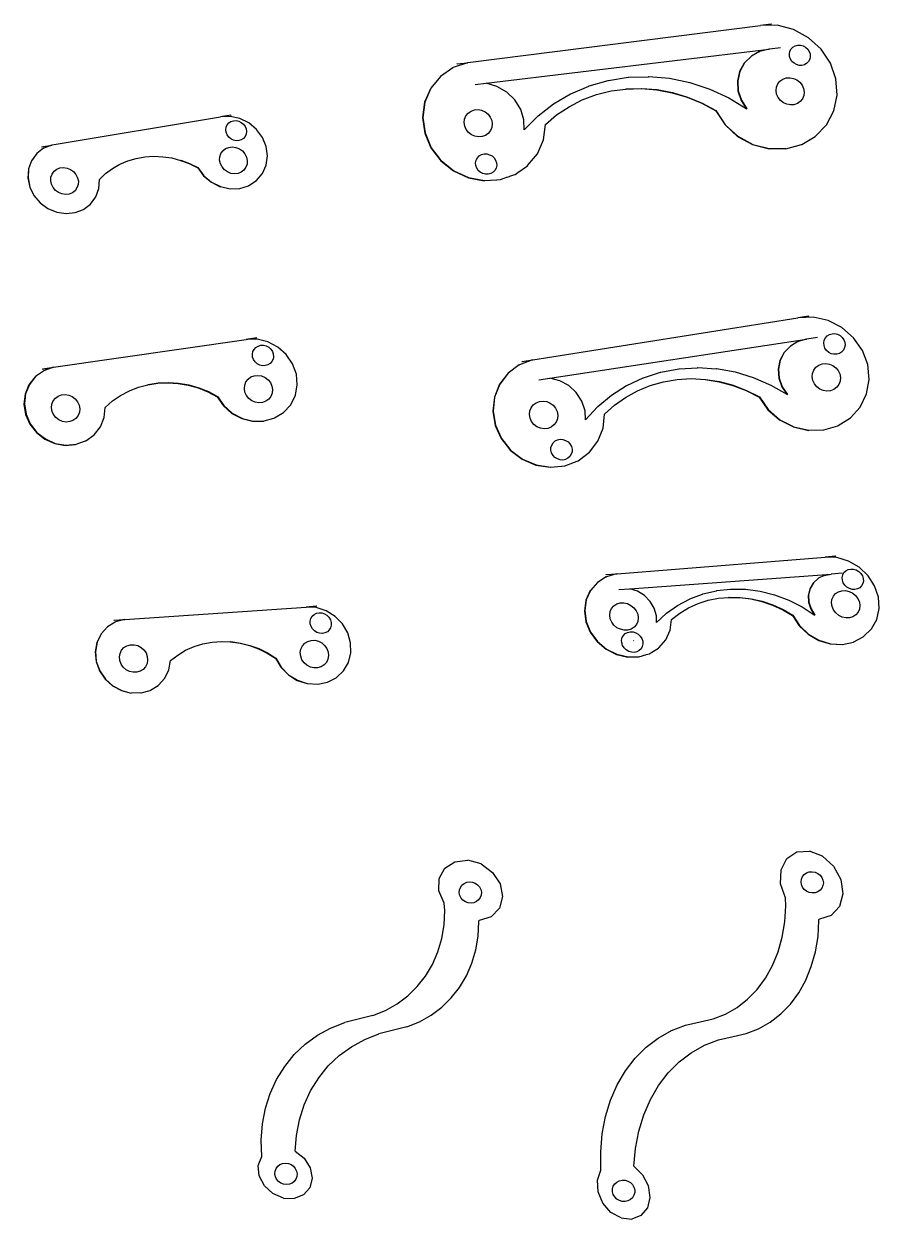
# Model space of a CAD drawing. Extents: x -159 to 748, y -238 to 404.
# Drawn here: x 500.6 to 644.6, y -90.4 to 111.1 of the extents above; entities that cross this region are included whole.
import ezdxf

# ---------------------------------------------------------------- set-up
doc = ezdxf.new("R2010")
doc.units = 0
doc.header["$MEASUREMENT"] = 0
doc.layers.get('0').update_dxf_attribs({"linetype": 'CONTINUOUS'})

msp = doc.modelspace()

# ---------------------------------------------------------------- linework, layer by layer
for p, q in [((575.38, 104.57), (624.68, 110.84)), ((626.44, 111.07), (624.68, 110.84)), ((627.48, 110.86), (624.68, 110.84)), ((626.49, 111.1), (626.44, 111.07)), ((630.23, 110.15), (627.48, 110.86)), ((632.76, 108.77), (630.23, 110.15)), ((578.44, 101.09), (626.14, 106.83)), ((626.14, 106.83), (624.57, 106.47)), ((626.2, 106.84), (626.14, 106.83)), ((628.01, 107.08), (626.2, 106.84)), ((629.62, 106.48), (629.82, 106.87)), ((629.82, 106.87), (630.12, 107.19)), ((630.12, 107.19), (630.5, 107.41)), ((630.5, 107.41), (630.94, 107.53)), ((630.94, 107.53), (631.4, 107.52)), ((631.4, 107.52), (631.86, 107.41)), ((631.86, 107.41), (632.27, 107.18)), ((632.27, 107.18), (632.62, 106.86)), ((632.62, 106.86), (632.88, 106.47)), ((634.88, 106.84), (632.76, 108.77)), ((636.46, 104.47), (634.88, 106.84)), ((623.13, 105.67), (621.99, 104.52)), ((624.52, 106.44), (623.13, 105.67)), ((624.52, 106.44), (624.57, 106.47)), ((629.53, 106.05), (629.62, 106.48)), ((629.56, 105.6), (629.53, 106.05)), ((629.71, 105.16), (629.56, 105.6)), ((629.97, 104.77), (629.71, 105.16)), ((632.97, 105.15), (632.77, 104.77)), ((632.88, 106.47), (633.03, 106.04)), ((633.06, 105.59), (632.97, 105.15)), ((633.03, 106.04), (633.06, 105.59)), ((572.85, 103.69), (570.77, 102.25)), ((572.85, 103.69), (572.9, 103.72)), ((575.28, 104.54), (572.9, 103.72)), ((573.51, 104.31), (573.56, 104.34)), ((573.56, 104.34), (575.28, 104.54)), ((575.28, 104.54), (575.33, 104.55)), ((575.33, 104.55), (575.38, 104.57)), ((621.15, 103.07), (620.79, 101.48)), ((621.2, 103.1), (620.84, 101.5)), ((621.93, 104.49), (621.15, 103.07)), ((621.99, 104.52), (621.2, 103.1)), ((630.32, 104.45), (629.97, 104.77)), ((630.73, 104.23), (630.32, 104.45)), ((631.19, 104.11), (630.73, 104.23)), ((631.65, 104.11), (631.19, 104.11)), ((632.08, 104.22), (631.65, 104.11)), ((632.47, 104.45), (632.08, 104.22)), ((632.77, 104.77), (632.47, 104.45)), ((637.37, 101.82), (636.46, 104.47)), ((570.77, 102.25), (569.15, 100.27)), ((576.62, 100.87), (578.44, 101.09)), ((580.26, 100.56), (578.44, 101.09)), ((595.79, 100.65), (598.99, 101.56)), ((598.99, 101.56), (599.05, 101.58)), ((599.05, 101.58), (602.37, 102.09)), ((602.37, 102.09), (602.43, 102.11)), ((602.43, 102.11), (605.82, 102.2)), ((605.82, 102.2), (605.88, 102.23)), ((605.88, 102.23), (609.35, 101.93)), ((609.35, 101.93), (612.78, 101.22)), ((612.78, 101.22), (616.13, 100.11)), ((620.79, 101.48), (620.87, 99.81)), ((620.84, 101.5), (620.92, 99.84)), ((627.36, 100.44), (627.59, 100.98)), ((627.59, 100.98), (627.95, 101.44)), ((627.95, 101.44), (628.44, 101.78)), ((628.44, 101.78), (629, 101.98)), ((629, 101.98), (629.61, 102.02)), ((629.61, 102.02), (630.22, 101.91)), ((630.22, 101.91), (630.8, 101.66)), ((630.8, 101.66), (631.29, 101.27)), ((631.29, 101.27), (631.68, 100.77)), ((631.68, 100.77), (631.93, 100.21)), ((637.57, 99.08), (637.37, 101.82)), ((569.1, 100.24), (568.08, 97.89)), ((569.15, 100.27), (568.13, 97.91)), ((581.91, 99.61), (580.26, 100.56)), ((583.28, 98.28), (581.91, 99.61)), ((589.82, 97.63), (592.64, 99.3)), ((592.64, 99.3), (592.69, 99.32)), ((592.69, 99.32), (595.73, 100.62)), ((594.65, 98.28), (597.02, 99.17)), ((595.73, 100.62), (595.79, 100.65)), ((597.02, 99.17), (599.49, 99.8)), ((599.49, 99.8), (601.99, 100.12)), ((601.99, 100.12), (604.59, 100.19)), ((601.99, 100.12), (602.05, 100.15)), ((602.05, 100.15), (604.64, 100.22)), ((604.59, 100.19), (607.19, 99.98)), ((604.64, 100.22), (607.25, 100.01)), ((607.19, 99.98), (609.78, 99.5)), ((607.25, 100.01), (609.83, 99.52)), ((609.78, 99.5), (612.32, 98.74)), ((609.83, 99.52), (612.37, 98.77)), ((612.32, 98.74), (614.77, 97.72)), ((612.37, 98.77), (614.82, 97.75)), ((616.13, 100.11), (619.34, 98.61)), ((620.87, 99.81), (621.39, 98.19)), ((620.92, 99.84), (621.45, 98.22)), ((627.3, 99.85), (627.36, 100.44)), ((627.39, 99.25), (627.3, 99.85)), ((627.63, 98.68), (627.39, 99.25)), ((631.95, 99.02), (631.73, 98.47)), ((631.93, 100.21), (632.02, 99.61)), ((632.02, 99.61), (631.95, 99.02)), ((637.04, 96.44), (637.57, 99.08)), ((568.08, 97.89), (567.74, 95.31)), ((568.13, 97.91), (567.79, 95.34)), ((584.27, 96.68), (583.28, 98.28)), ((587.2, 95.58), (589.77, 97.6)), ((589.77, 97.6), (589.82, 97.63)), ((590.32, 95.75), (592.41, 97.13)), ((592.41, 97.13), (594.65, 98.28)), ((614.77, 97.72), (617.12, 96.45)), ((614.82, 97.75), (617.17, 96.48)), ((619.34, 98.61), (622.26, 96.83)), ((621.39, 98.19), (622.26, 96.83)), ((621.45, 98.22), (622.37, 96.76)), ((622.26, 96.83), (622.37, 96.76)), ((628.02, 98.19), (627.63, 98.68)), ((628.52, 97.8), (628.02, 98.19)), ((629.09, 97.54), (628.52, 97.8)), ((629.7, 97.43), (629.09, 97.54)), ((630.31, 97.48), (629.7, 97.43)), ((630.88, 97.68), (630.31, 97.48)), ((631.36, 98.02), (630.88, 97.68)), ((631.73, 98.47), (631.36, 98.02)), ((505.33, 90.69), (533.67, 95.43)), ((533.7, 95.43), (533.67, 95.43)), ((535.44, 95.72), (533.7, 95.43)), ((535.33, 95.5), (533.7, 95.43)), ((536.95, 95.14), (535.33, 95.5)), ((535.47, 95.74), (535.44, 95.72)), ((535.44, 94.65), (535.86, 94.78)), ((535.86, 94.78), (536.32, 94.79)), ((536.32, 94.79), (536.77, 94.69)), ((538.46, 94.4), (536.95, 95.14)), ((567.74, 95.31), (568.11, 92.69)), ((567.79, 95.34), (568.16, 92.72)), ((574.75, 94.47), (574.82, 95.06)), ((574.82, 95.06), (575.05, 95.61)), ((575.05, 95.61), (575.42, 96.06)), ((575.42, 96.06), (575.9, 96.4)), ((575.9, 96.4), (576.47, 96.61)), ((576.47, 96.61), (577.08, 96.65)), ((577.08, 96.65), (577.69, 96.54)), ((577.69, 96.54), (578.26, 96.28)), ((578.26, 96.28), (578.76, 95.89)), ((578.76, 95.89), (579.14, 95.4)), ((579.14, 95.4), (579.39, 94.83)), ((579.39, 94.83), (579.47, 94.23)), ((584.82, 94.9), (584.27, 96.68)), ((584.87, 93.23), (584.82, 94.9)), ((584.87, 93.23), (587.15, 95.55)), ((587.15, 95.55), (587.2, 95.58)), ((588.43, 94.13), (590.32, 95.75)), ((617.12, 96.45), (617.17, 96.48)), ((617.12, 96.45), (618.69, 94.08)), ((617.17, 96.48), (618.74, 94.1)), ((635.81, 94.07), (637.04, 96.44)), ((534.57, 93.26), (534.63, 93.69)), ((534.63, 92.82), (534.57, 93.26)), ((534.63, 93.69), (534.8, 94.09)), ((534.8, 92.39), (534.63, 92.82)), ((534.8, 94.09), (535.08, 94.41)), ((535.08, 94.41), (535.44, 94.65)), ((536.77, 94.69), (537.19, 94.48)), ((537.19, 94.48), (537.55, 94.18)), ((537.55, 94.18), (537.83, 93.81)), ((537.83, 93.81), (538, 93.38)), ((538, 93.38), (538.06, 92.94)), ((538.06, 92.94), (538, 92.51)), ((539.76, 93.31), (538.46, 94.4)), ((540.76, 91.96), (539.76, 93.31)), ((568.11, 92.69), (569.15, 90.21)), ((568.16, 92.72), (569.2, 90.23)), ((574.84, 93.87), (574.75, 94.47)), ((575.08, 93.31), (574.84, 93.87)), ((575.46, 92.81), (575.08, 93.31)), ((575.96, 92.42), (575.46, 92.81)), ((579.17, 93.1), (578.81, 92.64)), ((579.4, 93.64), (579.17, 93.1)), ((579.47, 94.23), (579.4, 93.64)), ((588.1, 91.55), (588.43, 94.13)), ((618.69, 94.08), (620.81, 92.13)), ((618.74, 94.1), (620.86, 92.16)), ((633.94, 92.15), (635.81, 94.07)), ((505.3, 90.68), (505.27, 90.67)), ((505.33, 90.69), (505.3, 90.68)), ((535.08, 92.02), (534.8, 92.39)), ((535.44, 91.71), (535.08, 92.02)), ((535.86, 91.51), (535.44, 91.71)), ((536.31, 91.41), (535.86, 91.51)), ((536.77, 91.42), (536.31, 91.41)), ((537.19, 91.55), (536.77, 91.42)), ((537.55, 91.79), (537.19, 91.55)), ((537.83, 92.11), (537.55, 91.79)), ((538, 92.51), (537.83, 92.11)), ((541.39, 90.43), (540.76, 91.96)), ((576.53, 92.16), (575.96, 92.42)), ((577.14, 92.05), (576.53, 92.16)), ((577.76, 92.1), (577.14, 92.05)), ((578.32, 92.3), (577.76, 92.1)), ((578.81, 92.64), (578.32, 92.3)), ((587.08, 89.19), (588.1, 91.55)), ((620.81, 92.13), (623.34, 90.76)), ((620.86, 92.16), (623.39, 90.78)), ((623.34, 90.76), (626.1, 90.04)), ((623.39, 90.78), (626.15, 90.07)), ((628.96, 90.06), (631.57, 90.74)), ((631.57, 90.74), (631.63, 90.76)), ((631.63, 90.76), (633.9, 92.11)), ((633.9, 92.11), (633.94, 92.15)), ((502.74, 89.23), (501.87, 88.04)), ((503.89, 90.12), (502.74, 89.23)), ((503.53, 90.38), (503.56, 90.4)), ((503.56, 90.4), (505.27, 90.67)), ((503.89, 90.12), (503.92, 90.14)), ((505.27, 90.67), (503.92, 90.14)), ((519.5, 88.42), (520.97, 88.68)), ((520.97, 88.68), (522.47, 88.78)), ((522.47, 88.78), (523.99, 88.71)), ((523.99, 88.71), (525.51, 88.49)), ((533.55, 88.12), (533.58, 88.7)), ((533.58, 88.7), (533.77, 89.25)), ((533.77, 89.25), (534.1, 89.71)), ((534.1, 89.71), (534.55, 90.07)), ((534.55, 90.07), (535.09, 90.28)), ((535.09, 90.28), (535.68, 90.35)), ((535.68, 90.35), (536.29, 90.27)), ((536.29, 90.27), (536.87, 90.03)), ((536.87, 90.03), (537.38, 89.67)), ((537.38, 89.67), (537.79, 89.19)), ((537.79, 89.19), (538.07, 88.64)), ((541.6, 88.83), (541.39, 90.43)), ((541.39, 87.27), (541.6, 88.83)), ((569.15, 90.21), (570.65, 88.23)), ((569.2, 90.23), (570.7, 88.26)), ((576.98, 88.51), (577.28, 88.83)), ((577.28, 88.83), (577.67, 89.06)), ((577.67, 89.06), (578.11, 89.17)), ((578.11, 89.17), (578.57, 89.17)), ((578.57, 89.17), (579.02, 89.05)), ((579.02, 89.05), (579.44, 88.83)), ((579.44, 88.83), (579.79, 88.51)), ((585.44, 87.22), (587.08, 89.19)), ((628.91, 90.03), (626.1, 90.04)), ((626.15, 90.07), (628.96, 90.06)), ((501.87, 88.04), (501.37, 86.64)), ((506.09, 86.6), (506.64, 86.82)), ((506.64, 86.82), (507.23, 86.89)), ((507.23, 86.89), (507.84, 86.8)), ((507.84, 86.8), (508.42, 86.57)), ((514.33, 85.85), (515.49, 86.71)), ((515.49, 86.71), (516.75, 87.43)), ((516.75, 87.43), (518.09, 88)), ((518.09, 88), (519.5, 88.42)), ((525.51, 88.49), (526.98, 88.08)), ((526.98, 88.08), (527.01, 88.1)), ((526.98, 88.08), (528.44, 87.54)), ((527.01, 88.1), (528.47, 87.56)), ((528.44, 87.54), (529.85, 86.85)), ((528.47, 87.56), (529.88, 86.87)), ((529.85, 86.85), (529.88, 86.87)), ((529.85, 86.85), (530.84, 85.49)), ((529.88, 86.87), (530.87, 85.51)), ((533.67, 87.53), (533.55, 88.12)), ((533.95, 86.98), (533.67, 87.53)), ((534.36, 86.5), (533.95, 86.98)), ((537.98, 86.92), (537.65, 86.46)), ((538.16, 87.47), (537.98, 86.92)), ((538.07, 88.64), (538.19, 88.05)), ((538.19, 88.05), (538.16, 87.47)), ((540.75, 85.87), (541.39, 87.27)), ((570.65, 88.23), (570.7, 88.26)), ((570.65, 88.23), (570.8, 88.03)), ((570.7, 88.26), (570.85, 88.06)), ((570.8, 88.03), (572.95, 86.31)), ((570.85, 88.06), (573, 86.33)), ((576.68, 87.69), (576.77, 88.12)), ((576.71, 87.23), (576.68, 87.69)), ((576.86, 86.8), (576.71, 87.23)), ((576.77, 88.12), (576.98, 88.51)), ((577.12, 86.41), (576.86, 86.8)), ((579.79, 88.51), (580.04, 88.11)), ((580.13, 86.79), (579.93, 86.4)), ((580.04, 88.11), (580.19, 87.68)), ((580.22, 87.23), (580.13, 86.79)), ((580.19, 87.68), (580.22, 87.23)), ((583.81, 86.06), (585.41, 87.18)), ((585.41, 87.18), (585.44, 87.22)), ((501.34, 86.62), (501.24, 85.1)), ((501.24, 85.1), (501.55, 83.58)), ((501.37, 86.64), (501.27, 85.12)), ((501.27, 85.12), (501.57, 83.6)), ((505.08, 84.65), (505.12, 85.24)), ((505.21, 84.06), (505.08, 84.65)), ((505.12, 85.24), (505.31, 85.78)), ((505.31, 85.78), (505.64, 86.25)), ((505.64, 86.25), (506.09, 86.6)), ((508.42, 86.57), (508.93, 86.2)), ((508.93, 86.2), (509.34, 85.73)), ((509.34, 85.73), (509.61, 85.17)), ((509.61, 85.17), (509.74, 84.58)), ((513.19, 83.35), (513.29, 84.87)), ((513.29, 84.87), (514.33, 85.85)), ((530.84, 85.49), (532.15, 84.4)), ((530.87, 85.51), (532.17, 84.42)), ((534.87, 86.13), (534.36, 86.5)), ((535.45, 85.9), (534.87, 86.13)), ((536.06, 85.81), (535.45, 85.9)), ((536.65, 85.88), (536.06, 85.81)), ((537.19, 86.1), (536.65, 85.88)), ((537.65, 86.46), (537.19, 86.1)), ((538.46, 83.84), (539.74, 84.67)), ((539.74, 84.67), (540.73, 85.84)), ((540.73, 85.84), (540.75, 85.87)), ((572.95, 86.31), (575.45, 85.16)), ((573, 86.33), (575.5, 85.18)), ((575.45, 85.16), (578.12, 84.66)), ((575.5, 85.18), (578.17, 84.68)), ((577.46, 86.09), (577.12, 86.41)), ((577.88, 85.86), (577.46, 86.09)), ((578.33, 85.74), (577.88, 85.86)), ((578.12, 84.66), (578.17, 84.68)), ((578.17, 84.68), (580.19, 84.8)), ((578.8, 85.74), (578.33, 85.74)), ((579.23, 85.86), (578.8, 85.74)), ((579.62, 86.08), (579.23, 85.86)), ((579.93, 86.4), (579.62, 86.08)), ((580.19, 84.8), (580.24, 84.83)), ((580.24, 84.83), (580.84, 84.87)), ((580.84, 84.87), (581.34, 85.04)), ((581.34, 85.04), (581.94, 85.25)), ((581.94, 85.25), (581.99, 85.28)), ((581.99, 85.27), (581.94, 85.25)), ((581.99, 85.28), (582.38, 85.39)), ((582.38, 85.39), (582.43, 85.42)), ((582.43, 85.42), (583.28, 85.7)), ((583.28, 85.7), (583.33, 85.73)), ((583.33, 85.73), (583.81, 86.06)), ((501.55, 83.58), (502.25, 82.15)), ((501.57, 83.6), (502.27, 82.17)), ((505.48, 83.51), (505.21, 84.06)), ((505.89, 83.03), (505.48, 83.51)), ((506.4, 82.66), (505.89, 83.03)), ((506.98, 82.43), (506.4, 82.66)), ((508.73, 82.63), (508.18, 82.41)), ((509.18, 82.98), (508.73, 82.63)), ((509.51, 83.45), (509.18, 82.98)), ((509.7, 84), (509.51, 83.45)), ((509.74, 84.58), (509.7, 84)), ((512.67, 81.95), (513.19, 83.35)), ((532.15, 84.4), (533.66, 83.65)), ((532.17, 84.42), (533.69, 83.67)), ((533.69, 83.67), (535.32, 83.31)), ((535.32, 83.31), (536.94, 83.37)), ((536.94, 83.37), (538.43, 83.82)), ((538.43, 83.82), (538.46, 83.84)), ((502.25, 82.15), (503.29, 80.91)), ((502.27, 82.17), (503.31, 80.93)), ((503.29, 80.91), (504.6, 79.95)), ((503.31, 80.93), (504.62, 79.97)), ((507.59, 82.34), (506.98, 82.43)), ((508.18, 82.41), (507.59, 82.34)), ((510.64, 79.84), (511.8, 80.73)), ((511.8, 80.73), (512.67, 81.93)), ((512.67, 81.93), (512.67, 81.95)), ((504.6, 79.95), (506.09, 79.33)), ((504.62, 79.97), (506.12, 79.35)), ((506.12, 79.35), (507.69, 79.12)), ((507.69, 79.12), (509.23, 79.28)), ((509.23, 79.28), (510.62, 79.82)), ((510.62, 79.82), (510.64, 79.84)), ((586.31, 54.49), (630.94, 61.56)), ((630.99, 61.56), (630.94, 61.56)), ((632.75, 61.85), (630.99, 61.56)), ((633.54, 61.65), (630.99, 61.56)), ((632.8, 61.87), (632.75, 61.85)), ((636.06, 61.07), (633.54, 61.65)), ((638.39, 59.89), (636.06, 61.07)), ((635.6, 58.16), (635.9, 58.5)), ((635.9, 58.5), (636.28, 58.74)), ((636.28, 58.74), (636.72, 58.87)), ((636.72, 58.87), (637.19, 58.88)), ((637.19, 58.88), (637.65, 58.77)), ((637.65, 58.77), (638.07, 58.56)), ((638.07, 58.56), (638.43, 58.24)), ((640.36, 58.17), (638.39, 59.89)), ((505.56, 53.22), (538.01, 57.91)), ((539.82, 58.17), (538.01, 57.91)), ((538.3, 57.91), (538.01, 57.91)), ((539.73, 58.12), (538.3, 57.91)), ((539.86, 57.94), (538.3, 57.91)), ((539.36, 56.23), (539.65, 56.56)), ((539.65, 56.56), (540.04, 56.79)), ((541.69, 57.49), (539.86, 57.94)), ((540.04, 56.79), (540.47, 56.91)), ((540.47, 56.91), (540.94, 56.92)), ((540.94, 56.92), (541.39, 56.81)), ((541.39, 56.81), (541.81, 56.59)), ((543.37, 56.61), (541.69, 57.49)), ((541.81, 56.59), (542.17, 56.27)), ((544.78, 55.35), (543.37, 56.61)), ((589.17, 51.38), (632.41, 57.94)), ((629.7, 56.78), (628.68, 55.7)), ((630.93, 57.53), (629.7, 56.78)), ((630.93, 57.53), (630.99, 57.55)), ((632.41, 57.94), (630.99, 57.55)), ((632.46, 57.94), (632.41, 57.94)), ((634.28, 58.23), (632.46, 57.94)), ((635.33, 57.32), (635.41, 57.76)), ((635.37, 56.86), (635.33, 57.32)), ((635.53, 56.42), (635.37, 56.86)), ((635.41, 57.76), (635.6, 58.16)), ((635.8, 56.04), (635.53, 56.42)), ((638.43, 58.24), (638.7, 57.85)), ((638.83, 56.52), (638.64, 56.11)), ((638.7, 57.85), (638.87, 57.42)), ((638.91, 56.96), (638.83, 56.52)), ((638.87, 57.42), (638.91, 56.96)), ((641.84, 56.04), (640.36, 58.17)), ((539.08, 55.4), (539.16, 55.84)), ((539.11, 54.94), (539.08, 55.4)), ((539.27, 54.51), (539.11, 54.94)), ((539.16, 55.84), (539.36, 56.23)), ((539.54, 54.12), (539.27, 54.51)), ((542.17, 56.27), (542.43, 55.88)), ((542.55, 54.55), (542.35, 54.16)), ((542.43, 55.88), (542.59, 55.45)), ((542.63, 54.99), (542.55, 54.55)), ((542.59, 55.45), (542.63, 54.99)), ((545.84, 53.79), (544.78, 55.35)), ((586.26, 54.46), (584.08, 53.63)), ((584.5, 54.2), (586.26, 54.46)), ((586.26, 54.46), (586.31, 54.49)), ((628.63, 55.68), (627.95, 54.36)), ((628.68, 55.7), (628, 54.38)), ((636.16, 55.72), (635.8, 56.04)), ((636.59, 55.5), (636.16, 55.72)), ((637.05, 55.4), (636.59, 55.5)), ((637.52, 55.41), (637.05, 55.4)), ((637.95, 55.54), (637.52, 55.41)), ((638.34, 55.78), (637.95, 55.54)), ((638.64, 56.11), (638.34, 55.78)), ((642.73, 53.65), (641.84, 56.04)), ((503.85, 52.58), (502.55, 51.63)), ((503.66, 52.91), (505.39, 53.16)), ((503.75, 52.96), (505.56, 53.22)), ((503.85, 52.58), (503.93, 52.63)), ((505.39, 53.16), (503.93, 52.63)), ((505.56, 53.22), (505.39, 53.16)), ((539.89, 53.8), (539.54, 54.12)), ((540.31, 53.58), (539.89, 53.8)), ((540.77, 53.47), (540.31, 53.58)), ((541.23, 53.48), (540.77, 53.47)), ((541.67, 53.6), (541.23, 53.48)), ((542.05, 53.83), (541.67, 53.6)), ((542.35, 54.16), (542.05, 53.83)), ((546.48, 52.05), (545.84, 53.79)), ((584.03, 53.61), (582.18, 52.23)), ((584.03, 53.61), (584.08, 53.63)), ((584.45, 54.17), (584.5, 54.2)), ((607.84, 52.37), (607.89, 52.39)), ((607.89, 52.39), (610.9, 52.94)), ((610.9, 52.94), (610.95, 52.97)), ((610.95, 52.97), (614.03, 53.14)), ((614.03, 53.14), (614.09, 53.16)), ((614.09, 53.16), (617.19, 52.96)), ((617.19, 52.96), (617.25, 52.98)), ((617.25, 52.98), (620.38, 52.43)), ((620.38, 52.43), (623.45, 51.5)), ((627.95, 54.36), (627.65, 52.88)), ((627.65, 52.88), (627.77, 51.36)), ((628, 54.38), (627.71, 52.91)), ((627.71, 52.91), (627.82, 51.39)), ((633.43, 52.17), (633.64, 52.73)), ((633.64, 52.73), (634, 53.21)), ((634, 53.21), (634.48, 53.57)), ((634.48, 53.57), (635.04, 53.79)), ((635.04, 53.79), (635.66, 53.85)), ((635.66, 53.85), (636.28, 53.76)), ((636.28, 53.76), (636.87, 53.52)), ((636.87, 53.52), (637.38, 53.13)), ((637.38, 53.13), (637.78, 52.64)), ((637.78, 52.64), (638.04, 52.08)), ((642.97, 51.15), (642.73, 53.65)), ((502.46, 51.58), (501.41, 50.26)), ((502.55, 51.63), (501.5, 50.3)), ((521.43, 50.26), (523.11, 50.52)), ((521.52, 50.31), (523.2, 50.57)), ((523.11, 50.52), (524.82, 50.59)), ((523.2, 50.57), (524.91, 50.64)), ((524.82, 50.59), (526.54, 50.48)), ((524.91, 50.64), (526.63, 50.53)), ((526.54, 50.48), (528.25, 50.19)), ((526.63, 50.53), (528.34, 50.24)), ((537.77, 50.21), (537.98, 50.76)), ((537.98, 50.76), (538.34, 51.23)), ((538.34, 51.23), (538.82, 51.58)), ((538.82, 51.58), (539.39, 51.79)), ((539.39, 51.79), (540, 51.85)), ((540, 51.85), (540.62, 51.75)), ((540.62, 51.75), (541.2, 51.5)), ((541.2, 51.5), (541.7, 51.11)), ((541.7, 51.11), (542.09, 50.62)), ((542.09, 50.62), (542.35, 50.05)), ((546.63, 50.24), (546.48, 52.05)), ((580.75, 50.38), (579.88, 48.19)), ((582.13, 52.21), (580.7, 50.36)), ((582.18, 52.23), (580.75, 50.38)), ((587.35, 51.1), (589.17, 51.38)), ((590.84, 50.95), (589.17, 51.38)), ((592.36, 50.12), (590.84, 50.95)), ((602.17, 50.15), (604.9, 51.43)), ((604.9, 51.43), (604.95, 51.45)), ((604.95, 51.45), (607.84, 52.37)), ((606.1, 50.13), (608.34, 50.77)), ((608.34, 50.77), (610.65, 51.16)), ((610.65, 51.16), (613.01, 51.29)), ((613.01, 51.29), (615.33, 51.15)), ((615.33, 51.15), (615.38, 51.17)), ((615.33, 51.15), (617.69, 50.78)), ((615.38, 51.17), (617.74, 50.8)), ((617.69, 50.78), (620.01, 50.15)), ((617.74, 50.8), (620.06, 50.17)), ((623.45, 51.5), (626.41, 50.22)), ((627.77, 51.36), (628.28, 49.9)), ((627.82, 51.39), (628.33, 49.92)), ((633.37, 51.57), (633.43, 52.17)), ((633.48, 50.97), (633.37, 51.57)), ((633.74, 50.4), (633.48, 50.97)), ((634.14, 49.91), (633.74, 50.4)), ((638.1, 50.87), (637.88, 50.31)), ((638.04, 52.08), (638.15, 51.47)), ((638.15, 51.47), (638.1, 50.87)), ((642.54, 48.71), (642.97, 51.15)), ((500.77, 48.68), (500.57, 46.97)), ((500.85, 48.73), (500.66, 47.02)), ((501.41, 50.26), (500.77, 48.68)), ((501.5, 50.3), (500.85, 48.73)), ((506.35, 48.35), (506.91, 48.56)), ((506.91, 48.56), (507.52, 48.62)), ((507.52, 48.62), (508.14, 48.52)), ((508.14, 48.52), (508.72, 48.27)), ((515.51, 47.53), (516.87, 48.47)), ((516.87, 48.47), (518.34, 49.26)), ((518.34, 49.26), (519.89, 49.87)), ((519.89, 49.87), (521.43, 50.26)), ((521.43, 50.26), (521.52, 50.31)), ((528.25, 50.19), (529.93, 49.72)), ((528.34, 50.24), (530.02, 49.77)), ((529.93, 49.72), (531.56, 49.07)), ((530.02, 49.77), (531.65, 49.12)), ((531.56, 49.07), (533.12, 48.25)), ((531.65, 49.12), (533.21, 48.3)), ((537.71, 49.62), (537.77, 50.21)), ((537.81, 49.01), (537.71, 49.62)), ((538.06, 48.45), (537.81, 49.01)), ((538.46, 47.95), (538.06, 48.45)), ((542.39, 48.85), (542.18, 48.3)), ((542.35, 50.05), (542.45, 49.45)), ((542.45, 49.45), (542.39, 48.85)), ((545.52, 46.9), (546.31, 48.48)), ((546.31, 48.48), (546.63, 50.24)), ((580.7, 50.36), (579.83, 48.17)), ((593.63, 48.94), (592.36, 50.12)), ((594.57, 47.5), (593.63, 48.94)), ((597.26, 46.58), (599.54, 48.5)), ((599.54, 48.5), (599.59, 48.52)), ((599.59, 48.52), (602.12, 50.13)), ((601.95, 48.14), (603.97, 49.25)), ((602.12, 50.13), (602.17, 50.15)), ((603.97, 49.25), (606.1, 50.13)), ((620.01, 50.15), (622.27, 49.29)), ((620.06, 50.17), (622.32, 49.31)), ((622.27, 49.29), (624.42, 48.19)), ((622.32, 49.31), (624.48, 48.21)), ((626.41, 50.22), (629.09, 48.67)), ((628.28, 49.9), (629.09, 48.67)), ((628.33, 49.92), (629.2, 48.61)), ((629.09, 48.67), (629.2, 48.61)), ((634.65, 49.52), (634.14, 49.91)), ((635.24, 49.28), (634.65, 49.52)), ((635.86, 49.19), (635.24, 49.28)), ((636.48, 49.25), (635.86, 49.19)), ((637.04, 49.47), (636.48, 49.25)), ((637.52, 49.83), (637.04, 49.47)), ((637.88, 50.31), (637.52, 49.83)), ((641.47, 46.51), (642.54, 48.71)), ((500.57, 46.97), (500.84, 45.24)), ((500.66, 47.02), (500.93, 45.29)), ((505.22, 46.39), (505.28, 46.98)), ((505.32, 45.78), (505.22, 46.39)), ((505.28, 46.98), (505.5, 47.53)), ((505.5, 47.53), (505.87, 48)), ((505.87, 48), (506.35, 48.35)), ((508.72, 48.27), (509.22, 47.88)), ((509.22, 47.88), (509.62, 47.39)), ((509.62, 47.39), (509.87, 46.82)), ((509.87, 46.82), (509.97, 46.22)), ((514.09, 44.73), (514.28, 46.44)), ((514.28, 46.44), (515.51, 47.53)), ((533.12, 48.25), (533.21, 48.3)), ((533.12, 48.25), (534.17, 46.7)), ((533.21, 48.3), (534.27, 46.75)), ((534.17, 46.7), (535.59, 45.43)), ((534.27, 46.75), (535.68, 45.48)), ((538.96, 47.57), (538.46, 47.95)), ((539.54, 47.32), (538.96, 47.57)), ((540.16, 47.22), (539.54, 47.32)), ((540.77, 47.27), (540.16, 47.22)), ((541.34, 47.49), (540.77, 47.27)), ((541.82, 47.84), (541.34, 47.49)), ((542.18, 48.3), (541.82, 47.84)), ((544.32, 45.6), (545.52, 46.9)), ((579.83, 48.17), (579.58, 45.81)), ((579.88, 48.19), (579.63, 45.83)), ((585.79, 45.84), (586.01, 46.39)), ((586.01, 46.39), (586.37, 46.87)), ((586.37, 46.87), (586.85, 47.23)), ((586.85, 47.23), (587.41, 47.45)), ((587.41, 47.45), (588.03, 47.52)), ((588.03, 47.52), (588.65, 47.42)), ((588.65, 47.42), (589.23, 47.18)), ((589.23, 47.18), (589.74, 46.8)), ((589.74, 46.8), (590.14, 46.3)), ((595.11, 45.89), (594.57, 47.5)), ((595.19, 44.37), (597.21, 46.56)), ((597.21, 46.56), (597.26, 46.58)), ((598.41, 45.28), (600.09, 46.81)), ((600.09, 46.81), (601.95, 48.14)), ((624.42, 48.19), (624.48, 48.21)), ((624.42, 48.19), (625.9, 46.06)), ((624.48, 48.21), (625.96, 46.08)), ((639.84, 44.69), (641.47, 46.51)), ((500.84, 45.24), (501.56, 43.61)), ((500.93, 45.29), (501.64, 43.66)), ((505.58, 45.22), (505.32, 45.78)), ((505.97, 44.72), (505.58, 45.22)), ((506.47, 44.34), (505.97, 44.72)), ((507.05, 44.08), (506.47, 44.34)), ((509.32, 44.6), (508.84, 44.25)), ((509.69, 45.07), (509.32, 44.6)), ((509.91, 45.62), (509.69, 45.07)), ((509.97, 46.22), (509.91, 45.62)), ((513.45, 43.16), (514.09, 44.73)), ((535.59, 45.43), (537.27, 44.55)), ((535.68, 45.48), (537.37, 44.6)), ((537.27, 44.55), (539.1, 44.1)), ((537.37, 44.6), (539.19, 44.15)), ((541.05, 44.18), (542.7, 44.62)), ((542.7, 44.62), (542.79, 44.67)), ((542.79, 44.67), (544.32, 45.6)), ((579.58, 45.81), (579.97, 43.42)), ((579.63, 45.83), (580.02, 43.44)), ((585.73, 45.23), (585.79, 45.84)), ((585.84, 44.63), (585.73, 45.23)), ((586.1, 44.06), (585.84, 44.63)), ((590.14, 46.3), (590.4, 45.74)), ((590.45, 44.53), (590.23, 43.97)), ((590.4, 45.74), (590.51, 45.13)), ((590.51, 45.13), (590.45, 44.53)), ((595.19, 44.37), (595.11, 45.89)), ((598.16, 42.92), (598.41, 45.28)), ((625.9, 46.06), (627.88, 44.34)), ((625.96, 46.08), (627.93, 44.36)), ((627.88, 44.34), (630.2, 43.15)), ((627.93, 44.36), (630.26, 43.17)), ((637.74, 43.37), (639.84, 44.69)), ((501.56, 43.61), (502.67, 42.19)), ((501.64, 43.66), (502.76, 42.24)), ((507.67, 43.98), (507.05, 44.08)), ((508.28, 44.04), (507.67, 43.98)), ((508.84, 44.25), (508.28, 44.04)), ((512.39, 41.83), (513.45, 43.16)), ((539.1, 44.1), (540.95, 44.13)), ((539.19, 44.15), (541.05, 44.18)), ((579.97, 43.42), (580.97, 41.18)), ((580.02, 43.44), (581.02, 41.2)), ((586.49, 43.56), (586.1, 44.06)), ((587, 43.18), (586.49, 43.56)), ((587.59, 42.94), (587, 43.18)), ((588.21, 42.84), (587.59, 42.94)), ((588.82, 42.91), (588.21, 42.84)), ((589.39, 43.13), (588.82, 42.91)), ((589.87, 43.49), (589.39, 43.13)), ((590.23, 43.97), (589.87, 43.49)), ((597.29, 40.73), (598.16, 42.92)), ((630.2, 43.15), (632.73, 42.57)), ((630.26, 43.17), (632.79, 42.59)), ((632.79, 42.59), (635.28, 42.66)), ((635.34, 42.66), (637.69, 43.35)), ((637.69, 43.35), (637.74, 43.37)), ((502.67, 42.19), (504.11, 41.07)), ((502.76, 42.24), (504.19, 41.12)), ((504.11, 41.07), (505.76, 40.34)), ((504.19, 41.12), (505.85, 40.38)), ((505.76, 40.34), (507.53, 40.03)), ((505.85, 40.38), (507.62, 40.08)), ((509.38, 40.23), (510.92, 40.78)), ((510.92, 40.78), (511.01, 40.83)), ((511.01, 40.83), (512.39, 41.83)), ((580.97, 41.18), (582.38, 39.41)), ((581.02, 41.2), (582.43, 39.43)), ((589.49, 40.1), (589.72, 40.48)), ((589.72, 40.48), (590.06, 40.78)), ((590.06, 40.78), (590.46, 40.98)), ((590.46, 40.98), (590.92, 41.07)), ((590.92, 41.07), (591.39, 41.04)), ((591.39, 41.04), (591.84, 40.89)), ((591.84, 40.89), (592.24, 40.64)), ((592.24, 40.64), (592.57, 40.29)), ((595.86, 38.87), (597.29, 40.73)), ((507.53, 40.03), (509.29, 40.19)), ((507.62, 40.08), (509.38, 40.23)), ((582.38, 39.41), (582.43, 39.43)), ((582.38, 39.41), (582.52, 39.23)), ((582.43, 39.43), (582.57, 39.25)), ((582.52, 39.23), (584.51, 37.71)), ((582.57, 39.25), (584.56, 37.73)), ((589.36, 39.66), (589.49, 40.1)), ((589.36, 39.21), (589.36, 39.66)), ((589.48, 38.76), (589.36, 39.21)), ((589.71, 38.35), (589.48, 38.76)), ((590.04, 38), (589.71, 38.35)), ((592.79, 38.54), (592.56, 38.16)), ((592.57, 40.29), (592.8, 39.88)), ((592.92, 38.98), (592.79, 38.54)), ((592.8, 39.88), (592.92, 39.43)), ((592.92, 39.43), (592.92, 38.98)), ((593.96, 37.46), (595.86, 38.87)), ((584.51, 37.71), (586.81, 36.73)), ((584.56, 37.73), (586.86, 36.75)), ((586.81, 36.73), (589.25, 36.35)), ((586.86, 36.75), (589.3, 36.37)), ((589.25, 36.35), (589.3, 36.37)), ((589.3, 36.37), (591.12, 36.53)), ((590.44, 37.75), (590.04, 38)), ((590.89, 37.6), (590.44, 37.75)), ((591.36, 37.57), (590.89, 37.6)), ((591.12, 36.53), (591.17, 36.55)), ((591.17, 36.55), (591.72, 36.61)), ((591.82, 37.66), (591.36, 37.57)), ((591.72, 36.61), (592.17, 36.78)), ((592.22, 37.86), (591.82, 37.66)), ((592.17, 36.78), (592.75, 37.01)), ((592.56, 38.16), (592.22, 37.86)), ((592.75, 37.01), (593.15, 37.15)), ((593.15, 37.15), (593.96, 37.46)), ((600.5, 18.41), (635.55, 21.2)), ((637.31, 21.34), (635.55, 21.2)), ((637.54, 21.13), (635.55, 21.2)), ((637.37, 21.37), (637.31, 21.34)), ((639.49, 20.54), (637.54, 21.13)), ((641.28, 19.5), (639.49, 20.54)), ((598.62, 18.23), (598.67, 18.26)), ((598.67, 18.26), (600.38, 18.37)), ((600.38, 18.37), (598.73, 17.89)), ((600.38, 18.37), (600.44, 18.38)), ((600.44, 18.38), (600.5, 18.41)), ((602.65, 15.87), (636.55, 18.34)), ((635.39, 18.12), (636.55, 18.34)), ((636.61, 18.34), (636.55, 18.34)), ((638.43, 18.5), (636.61, 18.34)), ((638.43, 17.78), (638.52, 18.21)), ((638.52, 18.21), (638.73, 18.59)), ((638.73, 18.59), (639.04, 18.9)), ((639.04, 18.9), (639.43, 19.1)), ((639.43, 19.1), (639.88, 19.2)), ((639.88, 19.2), (640.35, 19.18)), ((640.35, 19.18), (640.81, 19.04)), ((640.81, 19.04), (641.23, 18.79)), ((641.23, 18.79), (641.58, 18.46)), ((642.78, 18.07), (641.28, 19.5)), ((641.58, 18.46), (641.84, 18.05)), ((597.21, 16.93), (596.04, 15.6)), ((598.68, 17.86), (597.21, 16.93)), ((598.68, 17.86), (598.73, 17.89)), ((633.55, 16.84), (632.98, 15.86)), ((633.6, 16.86), (633.04, 15.89)), ((634.37, 17.6), (633.6, 16.86)), ((634.37, 17.6), (634.42, 17.63)), ((635.39, 18.12), (634.42, 17.63)), ((638.46, 17.33), (638.43, 17.78)), ((638.61, 16.89), (638.46, 17.33)), ((638.87, 16.49), (638.61, 16.89)), ((639.22, 16.15), (638.87, 16.49)), ((639.64, 15.91), (639.22, 16.15)), ((641.71, 16.35), (641.4, 16.05)), ((641.92, 16.73), (641.71, 16.35)), ((641.84, 18.05), (641.99, 17.61)), ((642.02, 17.16), (641.92, 16.73)), ((641.99, 17.61), (642.02, 17.16)), ((643.88, 16.36), (642.78, 18.07)), ((644.52, 14.47), (643.88, 16.36)), ((595.99, 15.57), (595.26, 13.95)), ((596.04, 15.6), (595.31, 13.98)), ((600.82, 15.73), (602.65, 15.87)), ((603.94, 15.44), (602.65, 15.87)), ((605.1, 14.72), (603.94, 15.44)), ((606.07, 13.74), (605.1, 14.72)), ((610.71, 13.07), (612.71, 14.14)), ((612.71, 14.14), (612.76, 14.17)), ((612.76, 14.17), (614.91, 14.97)), ((614.91, 14.97), (614.97, 15)), ((614.97, 15), (617.23, 15.52)), ((615.83, 13.92), (617.6, 14.28)), ((617.23, 15.52), (617.29, 15.55)), ((617.29, 15.55), (619.64, 15.78)), ((617.6, 14.28), (619.36, 14.41)), ((619.36, 14.41), (619.41, 14.44)), ((619.36, 14.41), (621.2, 14.38)), ((619.41, 14.44), (621.25, 14.41)), ((619.64, 15.78), (619.69, 15.81)), ((619.69, 15.81), (622.14, 15.78)), ((621.2, 14.38), (623.05, 14.15)), ((621.25, 14.41), (623.1, 14.18)), ((622.14, 15.78), (624.61, 15.46)), ((623.05, 14.15), (624.88, 13.73)), ((623.1, 14.18), (624.94, 13.76)), ((624.61, 15.46), (627.04, 14.85)), ((627.04, 14.85), (629.42, 13.96)), ((632.98, 15.86), (632.72, 14.76)), ((632.72, 14.76), (632.77, 13.59)), ((633.04, 15.89), (632.77, 14.79)), ((632.77, 14.79), (632.82, 13.62)), ((636.7, 14.07), (636.94, 14.61)), ((636.94, 14.61), (637.31, 15.05)), ((637.31, 15.05), (637.8, 15.36)), ((637.8, 15.36), (638.38, 15.54)), ((638.38, 15.54), (639, 15.56)), ((639, 15.56), (639.62, 15.42)), ((639.62, 15.42), (640.2, 15.13)), ((640.1, 15.77), (639.64, 15.91)), ((640.57, 15.74), (640.1, 15.77)), ((640.2, 15.13), (640.7, 14.72)), ((641.01, 15.84), (640.57, 15.74)), ((640.7, 14.72), (641.09, 14.21)), ((641.4, 16.05), (641.01, 15.84)), ((641.09, 14.21), (641.33, 13.63)), ((644.65, 12.55), (644.52, 14.47)), ((517.57, 10.71), (548.1, 12.79)), ((549.86, 12.91), (548.1, 12.79)), ((549.82, 12.7), (548.1, 12.79)), ((551.5, 12.16), (549.82, 12.7)), ((549.91, 12.93), (549.86, 12.91)), ((553.01, 11.22), (551.5, 12.16)), ((595.26, 13.95), (595, 12.15)), ((595, 12.15), (595.24, 10.31)), ((595.31, 13.98), (595.05, 12.18)), ((595.05, 12.18), (595.3, 10.34)), ((599.35, 12.01), (599.58, 12.54)), ((599.58, 12.54), (599.96, 12.98)), ((599.96, 12.98), (600.46, 13.3)), ((600.46, 13.3), (601.03, 13.48)), ((601.03, 13.48), (601.65, 13.5)), ((601.65, 13.5), (602.27, 13.36)), ((602.27, 13.36), (602.85, 13.07)), ((602.85, 13.07), (603.35, 12.66)), ((603.35, 12.66), (603.73, 12.15)), ((603.73, 12.15), (603.98, 11.57)), ((606.76, 12.59), (606.07, 13.74)), ((607.14, 11.33), (606.76, 12.59)), ((608.84, 11.73), (610.66, 13.04)), ((610.66, 13.04), (610.71, 13.07)), ((611.06, 11.74), (612.55, 12.65)), ((612.55, 12.65), (614.14, 13.38)), ((614.14, 13.38), (615.83, 13.92)), ((624.88, 13.73), (626.68, 13.12)), ((624.94, 13.76), (626.74, 13.14)), ((626.68, 13.12), (628.42, 12.32)), ((626.74, 13.14), (628.48, 12.35)), ((628.42, 12.32), (630.08, 11.36)), ((628.48, 12.35), (630.13, 11.39)), ((629.42, 13.96), (631.69, 12.81)), ((631.69, 12.81), (633.71, 11.49)), ((632.77, 13.59), (633.13, 12.44)), ((632.82, 13.62), (633.18, 12.47)), ((633.13, 12.44), (633.71, 11.49)), ((633.18, 12.47), (633.83, 11.41)), ((636.63, 13.49), (636.7, 14.07)), ((636.72, 12.88), (636.63, 13.49)), ((636.96, 12.3), (636.72, 12.88)), ((637.35, 11.79), (636.96, 12.3)), ((641.35, 12.44), (641.12, 11.91)), ((641.33, 13.63), (641.42, 13.03)), ((641.42, 13.03), (641.35, 12.44)), ((644.25, 10.71), (644.65, 12.55)), ((515.97, 10.24), (514.67, 9.44)), ((515.71, 10.56), (515.76, 10.58)), ((515.76, 10.58), (517.48, 10.68)), ((515.97, 10.24), (516.02, 10.27)), ((517.48, 10.68), (516.02, 10.27)), ((517.48, 10.68), (517.52, 10.68)), ((517.52, 10.68), (517.57, 10.71)), ((548.81, 10.41), (548.92, 10.85)), ((548.82, 9.96), (548.81, 10.41)), ((548.92, 10.85), (549.15, 11.23)), ((549.15, 11.23), (549.47, 11.53)), ((549.47, 11.53), (549.86, 11.74)), ((549.86, 11.74), (550.31, 11.83)), ((550.31, 11.83), (550.77, 11.8)), ((550.77, 11.8), (551.23, 11.65)), ((551.23, 11.65), (551.63, 11.4)), ((551.63, 11.4), (551.97, 11.06)), ((551.97, 11.06), (552.21, 10.65)), ((552.21, 10.65), (552.34, 10.2)), ((552.34, 10.2), (552.35, 9.74)), ((554.25, 9.95), (553.01, 11.22)), ((595.24, 10.31), (595.97, 8.53)), ((595.3, 10.34), (596.02, 8.56)), ((599.27, 11.42), (599.35, 12.01)), ((599.35, 10.82), (599.27, 11.42)), ((599.6, 10.24), (599.35, 10.82)), ((599.98, 9.73), (599.6, 10.24)), ((603.98, 10.37), (603.75, 9.84)), ((603.98, 11.57), (604.06, 10.96)), ((604.06, 10.96), (603.98, 10.37)), ((607.17, 10.16), (607.14, 11.33)), ((607.17, 10.16), (608.79, 11.7)), ((608.79, 11.7), (608.84, 11.73)), ((609.45, 8.87), (609.7, 10.67)), ((609.7, 10.67), (611.06, 11.74)), ((630.08, 11.36), (630.13, 11.39)), ((630.08, 11.36), (631.18, 9.64)), ((630.13, 11.39), (631.24, 9.67)), ((633.71, 11.49), (633.83, 11.41)), ((637.85, 11.38), (637.35, 11.79)), ((638.43, 11.09), (637.85, 11.38)), ((639.06, 10.95), (638.43, 11.09)), ((639.67, 10.97), (639.06, 10.95)), ((640.25, 11.15), (639.67, 10.97)), ((640.74, 11.47), (640.25, 11.15)), ((641.12, 11.91), (640.74, 11.47)), ((643.36, 9.09), (644.25, 10.71)), ((513.56, 8.25), (512.86, 6.82)), ((513.61, 8.27), (512.91, 6.85)), ((514.67, 9.44), (513.61, 8.27)), ((548.95, 9.51), (548.82, 9.96)), ((549.19, 9.1), (548.95, 9.51)), ((549.52, 8.75), (549.19, 9.1)), ((549.93, 8.5), (549.52, 8.75)), ((550.38, 8.36), (549.93, 8.5)), ((550.85, 8.33), (550.38, 8.36)), ((551.29, 8.42), (550.85, 8.33)), ((551.69, 8.62), (551.29, 8.42)), ((552.01, 8.93), (551.69, 8.62)), ((552.23, 9.31), (552.01, 8.93)), ((552.35, 9.74), (552.23, 9.31)), ((555.14, 8.42), (554.25, 9.95)), ((555.62, 6.75), (555.14, 8.42)), ((595.97, 8.53), (597.02, 7.1)), ((596.02, 8.56), (597.08, 7.13)), ((600.48, 9.31), (599.98, 9.73)), ((601.06, 9.03), (600.48, 9.31)), ((601.68, 8.89), (601.06, 9.03)), ((601.57, 8.01), (601.88, 8.32)), ((602.3, 8.91), (601.68, 8.89)), ((601.88, 8.32), (602.28, 8.52)), ((602.28, 8.52), (602.72, 8.62)), ((602.88, 9.08), (602.3, 8.91)), ((602.72, 8.62), (603.19, 8.6)), ((603.37, 9.4), (602.88, 9.08)), ((603.19, 8.6), (603.65, 8.46)), ((603.75, 9.84), (603.37, 9.4)), ((603.65, 8.46), (604.07, 8.21)), ((604.07, 8.21), (604.42, 7.88)), ((608.72, 7.25), (609.45, 8.87)), ((631.18, 9.64), (632.68, 8.21)), ((631.24, 9.67), (632.73, 8.24)), ((632.68, 8.21), (634.47, 7.16)), ((632.73, 8.24), (634.52, 7.19)), ((642.03, 7.81), (643.36, 9.09)), ((512.86, 6.82), (512.58, 5.24)), ((512.91, 6.85), (512.62, 5.27)), ((517.43, 5.94), (517.93, 6.26)), ((517.93, 6.26), (518.51, 6.43)), ((518.51, 6.43), (519.13, 6.44)), ((519.13, 6.44), (519.74, 6.29)), ((519.74, 6.29), (520.3, 5.99)), ((527.82, 5.49), (529.23, 6.11)), ((529.23, 6.11), (530.72, 6.58)), ((530.72, 6.58), (532.26, 6.87)), ((532.26, 6.87), (533.84, 7)), ((533.84, 7), (535.39, 6.93)), ((535.39, 6.93), (535.44, 6.95)), ((535.39, 6.93), (536.99, 6.7)), ((535.44, 6.95), (537.04, 6.72)), ((536.99, 6.7), (538.56, 6.31)), ((537.04, 6.72), (538.61, 6.33)), ((538.56, 6.31), (540.1, 5.75)), ((538.61, 6.33), (540.15, 5.77)), ((547.24, 5.71), (547.49, 6.24)), ((547.49, 6.24), (547.89, 6.68)), ((547.89, 6.68), (548.39, 7)), ((548.39, 7), (548.97, 7.17)), ((548.97, 7.17), (549.58, 7.18)), ((549.58, 7.18), (550.19, 7.03)), ((550.19, 7.03), (550.76, 6.73)), ((550.76, 6.73), (551.24, 6.31)), ((551.24, 6.31), (551.6, 5.79)), ((555.66, 5.05), (555.62, 6.75)), ((597.02, 7.1), (597.08, 7.13)), ((597.02, 7.1), (597.13, 6.95)), ((597.08, 7.13), (597.18, 6.98)), ((597.13, 6.95), (598.65, 5.68)), ((597.18, 6.98), (598.7, 5.71)), ((601.26, 7.2), (601.36, 7.63)), ((601.29, 6.74), (601.26, 7.2)), ((601.44, 6.3), (601.29, 6.74)), ((601.36, 7.63), (601.57, 8.01)), ((601.38, 6.69), (601.44, 6.72)), ((601.69, 5.9), (601.44, 6.3)), ((603.28, 7.1), (603.34, 7.13)), ((604.42, 7.88), (604.68, 7.47)), ((604.75, 6.14), (604.54, 5.76)), ((604.68, 7.47), (604.82, 7.03)), ((604.85, 6.57), (604.75, 6.14)), ((604.82, 7.03), (604.85, 6.57)), ((607.54, 5.92), (608.72, 7.25)), ((634.47, 7.16), (636.43, 6.57)), ((634.52, 7.19), (636.48, 6.6)), ((636.43, 6.57), (638.42, 6.48)), ((636.48, 6.6), (638.48, 6.5)), ((638.48, 6.5), (640.32, 6.88)), ((640.32, 6.88), (640.37, 6.91)), ((640.37, 6.91), (641.98, 7.77)), ((641.98, 7.77), (642.03, 7.81)), ((512.58, 5.24), (512.72, 3.61)), ((512.62, 5.27), (512.77, 3.63)), ((516.67, 4.37), (516.77, 4.96)), ((516.73, 3.76), (516.67, 4.37)), ((516.77, 4.96), (517.03, 5.5)), ((517.03, 5.5), (517.43, 5.94)), ((520.3, 5.99), (520.78, 5.57)), ((520.78, 5.57), (521.14, 5.05)), ((521.14, 5.05), (521.36, 4.46)), ((521.36, 4.46), (521.42, 3.85)), ((525.28, 3.77), (526.5, 4.7)), ((526.5, 4.7), (527.82, 5.49)), ((540.1, 5.75), (541.58, 5.03)), ((540.15, 5.77), (541.63, 5.05)), ((541.58, 5.03), (542.98, 4.16)), ((541.63, 5.05), (543.03, 4.18)), ((542.98, 4.16), (543.03, 4.18)), ((542.98, 4.16), (543.87, 2.64)), ((543.03, 4.18), (543.92, 2.66)), ((547.14, 5.11), (547.24, 5.71)), ((547.2, 4.5), (547.14, 5.11)), ((547.42, 3.91), (547.2, 4.5)), ((551.6, 5.79), (551.82, 5.2)), ((551.88, 4.59), (551.78, 4)), ((551.82, 5.2), (551.88, 4.59)), ((555.25, 3.44), (555.66, 5.05)), ((598.65, 5.68), (600.41, 4.79)), ((598.7, 5.71), (600.47, 4.82)), ((600.41, 4.79), (602.31, 4.35)), ((600.47, 4.82), (602.36, 4.38)), ((602.04, 5.56), (601.69, 5.9)), ((602.46, 5.31), (602.04, 5.56)), ((602.31, 4.35), (603.78, 4.39)), ((602.31, 4.35), (602.36, 4.38)), ((602.36, 4.38), (603.83, 4.42)), ((602.92, 5.18), (602.46, 5.31)), ((603.39, 5.15), (602.92, 5.18)), ((603.84, 5.25), (603.39, 5.15)), ((603.78, 4.39), (603.83, 4.42)), ((603.78, 4.39), (604.21, 4.4)), ((603.83, 4.42), (604.26, 4.43)), ((604.23, 5.46), (603.84, 5.25)), ((604.54, 5.76), (604.23, 5.46)), ((604.26, 4.43), (604.62, 4.53)), ((604.62, 4.53), (605.02, 4.65)), ((605.02, 4.65), (605.08, 4.68)), ((605.08, 4.68), (605.34, 4.73)), ((605.34, 4.73), (605.39, 4.76)), ((605.39, 4.76), (605.98, 4.92)), ((605.98, 4.92), (606.03, 4.95)), ((606.03, 4.95), (606.37, 5.16)), ((606.37, 5.16), (607.5, 5.88)), ((607.5, 5.88), (607.54, 5.92)), ((512.72, 3.61), (513.29, 2.04)), ((512.77, 3.63), (513.34, 2.06)), ((513.29, 2.04), (514.24, 0.63)), ((513.34, 2.06), (514.29, 0.65)), ((516.95, 3.17), (516.73, 3.76)), ((517.31, 2.65), (516.95, 3.17)), ((517.79, 2.22), (517.31, 2.65)), ((518.35, 1.93), (517.79, 2.22)), ((520.67, 2.28), (520.16, 1.96)), ((521.06, 2.72), (520.67, 2.28)), ((521.32, 3.25), (521.06, 2.72)), ((521.42, 3.85), (521.32, 3.25)), ((524.3, 0.77), (525, 2.19)), ((525, 2.19), (525.28, 3.77)), ((543.87, 2.64), (545.12, 1.36)), ((543.92, 2.66), (545.17, 1.38)), ((547.78, 3.39), (547.42, 3.91)), ((548.26, 2.97), (547.78, 3.39)), ((548.83, 2.67), (548.26, 2.97)), ((549.44, 2.52), (548.83, 2.67)), ((550.06, 2.53), (549.44, 2.52)), ((550.64, 2.7), (550.06, 2.53)), ((551.14, 3.02), (550.64, 2.7)), ((551.53, 3.46), (551.14, 3.02)), ((551.78, 4), (551.53, 3.46)), ((553.21, 0.9), (554.42, 2.02)), ((554.42, 2.02), (555.25, 3.44)), ((514.24, 0.63), (515.51, -0.51)), ((514.29, 0.65), (515.55, -0.49)), ((518.96, 1.78), (518.35, 1.93)), ((519.58, 1.79), (518.96, 1.78)), ((520.16, 1.96), (519.58, 1.79)), ((523.23, -0.39), (524.3, 0.77)), ((545.12, 1.36), (546.63, 0.41)), ((545.17, 1.38), (546.68, 0.44)), ((546.63, 0.41), (548.31, -0.13)), ((546.68, 0.44), (548.31, -0.13)), ((550.08, -0.21), (551.69, 0.11)), ((551.69, 0.11), (551.74, 0.13)), ((551.74, 0.13), (553.17, 0.86)), ((553.17, 0.86), (553.21, 0.9)), ((515.51, -0.51), (517.01, -1.31)), ((515.55, -0.49), (517.06, -1.29)), ((517.01, -1.31), (518.64, -1.72)), ((517.06, -1.29), (518.64, -1.72)), ((520.29, -1.7), (518.64, -1.72)), ((520.29, -1.7), (520.34, -1.68)), ((520.34, -1.68), (521.84, -1.26)), ((521.84, -1.26), (521.89, -1.24)), ((521.89, -1.24), (523.2, -0.42)), ((523.2, -0.42), (523.23, -0.39)), ((548.31, -0.13), (548.36, -0.13)), ((548.36, -0.13), (550.08, -0.21)), ((571.49, -31.23), (573.19, -30.14)), ((573.19, -30.14), (575.35, -29.89)), ((577.59, -30.53), (575.35, -29.89)), ((628.14, -31.52), (629.12, -29.63)), ((629.12, -29.63), (630.81, -28.5)), ((630.81, -28.5), (632.94, -28.35)), ((635.12, -29.2), (632.94, -28.35)), ((635.12, -29.2), (636.97, -30.89)), ((570.54, -32.98), (571.49, -31.23)), ((577.59, -30.53), (579.52, -31.95)), ((579.52, -31.95), (580.8, -33.89)), ((628.06, -33.86), (628.14, -31.52)), ((632.05, -32.3), (632.44, -32.03)), ((632.44, -32.03), (632.89, -31.88)), ((632.89, -31.88), (633.38, -31.84)), ((633.38, -31.84), (633.87, -31.93)), ((633.87, -31.93), (634.32, -32.13)), ((634.32, -32.13), (634.71, -32.43)), ((636.97, -30.89), (638.18, -33.14)), ((570.5, -35.08), (570.54, -32.98)), ((574.1, -34.47), (574.37, -34.09)), ((574.37, -34.09), (574.74, -33.8)), ((574.74, -33.8), (575.18, -33.61)), ((575.18, -33.61), (575.65, -33.54)), ((575.65, -33.54), (576.14, -33.59)), ((576.14, -33.59), (576.6, -33.76)), ((576.6, -33.76), (577.01, -34.04)), ((577.01, -34.04), (577.33, -34.4)), ((580.8, -33.89), (581.2, -36.03)), ((628.88, -36.24), (628.06, -33.86)), ((631.5, -33.54), (631.56, -33.08)), ((631.56, -34.01), (631.5, -33.54)), ((631.56, -33.08), (631.75, -32.66)), ((631.74, -34.45), (631.56, -34.01)), ((631.75, -32.66), (632.05, -32.3)), ((634.71, -32.43), (635.01, -32.82)), ((635.19, -34.18), (635, -34.61)), ((635.01, -32.82), (635.19, -33.26)), ((635.19, -33.26), (635.26, -33.72)), ((635.26, -33.72), (635.19, -34.18)), ((638.18, -33.14), (638.53, -35.55)), ((571.39, -37.16), (570.5, -35.08)), ((573.91, -35.37), (573.94, -34.91)), ((574, -35.84), (573.91, -35.37)), ((573.94, -34.91), (574.1, -34.47)), ((574.22, -36.27), (574, -35.84)), ((574.54, -36.63), (574.22, -36.27)), ((577.45, -36.2), (577.18, -36.58)), ((577.33, -34.4), (577.55, -34.83)), ((577.61, -35.76), (577.45, -36.2)), ((577.55, -34.83), (577.64, -35.3)), ((577.64, -35.3), (577.61, -35.76)), ((581.2, -36.03), (580.67, -37.99)), ((628.94, -37.61), (628.88, -36.24)), ((632.04, -34.83), (631.74, -34.45)), ((632.43, -35.14), (632.04, -34.83)), ((632.88, -35.34), (632.43, -35.14)), ((633.37, -35.42), (632.88, -35.34)), ((633.86, -35.38), (633.37, -35.42)), ((634.31, -35.23), (633.86, -35.38)), ((634.7, -34.96), (634.31, -35.23)), ((635, -34.61), (634.7, -34.96)), ((638.53, -35.55), (637.96, -37.71)), ((571.47, -38.38), (571.39, -37.16)), ((574.95, -36.91), (574.54, -36.63)), ((575.41, -37.08), (574.95, -36.91)), ((575.9, -37.13), (575.41, -37.08)), ((576.38, -37.06), (575.9, -37.13)), ((576.81, -36.87), (576.38, -37.06)), ((577.18, -36.58), (576.81, -36.87)), ((580.67, -37.99), (579.28, -39.42)), ((628.77, -40.28), (628.94, -37.61)), ((637.96, -37.71), (636.57, -39.23)), ((571.35, -40.78), (571.47, -38.38)), ((577.1, -42.68), (577.21, -40.28)), ((577.2, -40.11), (577.29, -40.08)), ((577.21, -40.28), (577.2, -40.11)), ((579.28, -39.42), (577.29, -40.08)), ((628.34, -42.87), (628.77, -40.28)), ((634.36, -42.75), (634.52, -40.07)), ((634.51, -39.87), (634.6, -39.85)), ((634.52, -40.07), (634.51, -39.87)), ((636.57, -39.23), (634.6, -39.85)), ((570.97, -43.12), (571.35, -40.78)), ((570.31, -45.36), (570.97, -43.12)), ((576.71, -45.02), (577.1, -42.68)), ((627.65, -45.34), (628.34, -42.87)), ((633.93, -45.34), (634.36, -42.75)), ((569.4, -47.47), (570.31, -45.36)), ((576.06, -47.27), (576.71, -45.02)), ((626.7, -47.65), (627.65, -45.34)), ((633.23, -47.81), (633.93, -45.34)), ((568.23, -49.43), (569.4, -47.47)), ((575.14, -49.38), (576.06, -47.27)), ((625.52, -49.77), (626.7, -47.65)), ((632.29, -50.12), (633.23, -47.81)), ((566.84, -51.21), (568.23, -49.43)), ((573.98, -51.34), (575.14, -49.38)), ((624.11, -51.67), (625.52, -49.77)), ((631.11, -52.24), (632.29, -50.12)), ((565.23, -52.78), (566.84, -51.21)), ((572.58, -53.12), (573.98, -51.34)), ((622.5, -53.33), (624.11, -51.67)), ((629.7, -54.14), (631.11, -52.24)), ((561.47, -55.21), (563.43, -54.12)), ((563.43, -54.12), (565.23, -52.78)), ((570.98, -54.69), (572.58, -53.12)), ((620.71, -54.73), (622.5, -53.33)), ((628.09, -55.8), (629.7, -54.14)), ((559.36, -56.05), (554.63, -57.25)), ((559.36, -56.05), (561.47, -55.21)), ((567.21, -57.13), (569.18, -56.03)), ((569.18, -56.03), (570.98, -54.69)), ((616.68, -56.65), (618.76, -55.84)), ((618.76, -55.84), (620.71, -54.73)), ((626.29, -57.2), (628.09, -55.8)), ((550.01, -59.41), (552.24, -58.19)), ((552.24, -58.19), (554.63, -57.25)), ((565.1, -57.96), (560.37, -59.17)), ((565.1, -57.96), (567.21, -57.13)), ((609.65, -58.63), (612.01, -57.72)), ((612.01, -57.72), (614.49, -57.15)), ((614.49, -57.15), (616.68, -56.65)), ((622.26, -59.13), (624.34, -58.31)), ((624.34, -58.31), (626.29, -57.2)), ((547.96, -60.91), (550.01, -59.41)), ((555.74, -61.33), (557.98, -60.1)), ((557.98, -60.1), (560.37, -59.17)), ((605.39, -61.42), (607.44, -59.87)), ((607.44, -59.87), (609.65, -58.63)), ((615.23, -61.1), (617.59, -60.19)), ((617.59, -60.19), (620.07, -59.63)), ((620.07, -59.63), (622.26, -59.13)), ((546.12, -62.66), (547.96, -60.91)), ((553.69, -62.83), (555.74, -61.33)), ((603.55, -63.27), (605.39, -61.42)), ((610.97, -63.9), (613.01, -62.34)), ((613.01, -62.34), (615.23, -61.1)), ((544.51, -64.65), (546.12, -62.66)), ((551.85, -64.58), (553.69, -62.83)), ((601.92, -65.4), (603.55, -63.27)), ((609.12, -65.75), (610.97, -63.9)), ((543.15, -66.84), (544.51, -64.65)), ((550.24, -66.57), (551.85, -64.58)), ((600.54, -67.77), (601.92, -65.4)), ((607.5, -67.87), (609.12, -65.75)), ((542.06, -69.21), (543.15, -66.84)), ((548.88, -68.76), (550.24, -66.57)), ((599.42, -70.35), (600.54, -67.77)), ((606.11, -70.25), (607.5, -67.87)), ((541.26, -71.72), (542.06, -69.21)), ((547.79, -71.13), (548.88, -68.76)), ((598.58, -73.12), (599.42, -70.35)), ((604.99, -72.83), (606.11, -70.25)), ((540.75, -74.36), (541.26, -71.72)), ((546.99, -73.65), (547.79, -71.13)), ((540.54, -77.08), (540.75, -74.36)), ((546.48, -76.28), (546.99, -73.65)), ((598.02, -76.03), (598.58, -73.12)), ((604.15, -75.6), (604.99, -72.83)), ((546.28, -78.94), (546.48, -76.28)), ((597.75, -79.06), (598.02, -76.03)), ((603.59, -78.52), (604.15, -75.6)), ((540.64, -79.84), (540.54, -77.08)), ((603.33, -81.48), (603.59, -78.52)), ((540.06, -81.38), (540.64, -79.84)), ((546.28, -78.94), (547.81, -80.14)), ((547.81, -80.14), (548.82, -81.74)), ((597.78, -82.16), (597.75, -79.06)), ((540.22, -83.12), (540.06, -81.38)), ((542.86, -82.78), (542.9, -82.31)), ((542.9, -82.31), (543.06, -81.88)), ((543.06, -81.88), (543.34, -81.5)), ((543.34, -81.5), (543.71, -81.21)), ((543.71, -81.21), (544.15, -81.03)), ((544.15, -81.03), (544.63, -80.97)), ((544.63, -80.97), (545.12, -81.03)), ((545.12, -81.03), (545.58, -81.2)), ((545.58, -81.2), (545.98, -81.49)), ((545.98, -81.49), (546.29, -81.86)), ((546.29, -81.86), (546.5, -82.3)), ((546.5, -82.3), (546.59, -82.76)), ((548.82, -81.74), (549.15, -83.49)), ((597.19, -83.84), (597.78, -82.16)), ((603.33, -81.48), (604.81, -82.91)), ((541.09, -84.78), (540.22, -83.12)), ((542.94, -83.25), (542.86, -82.78)), ((543.15, -83.68), (542.94, -83.25)), ((543.47, -84.06), (543.15, -83.68)), ((543.87, -84.34), (543.47, -84.06)), ((544.33, -84.52), (543.87, -84.34)), ((544.81, -84.58), (544.33, -84.52)), ((545.29, -84.51), (544.81, -84.58)), ((545.74, -84.33), (545.29, -84.51)), ((546.11, -84.04), (545.74, -84.33)), ((546.39, -83.67), (546.11, -84.04)), ((546.55, -83.23), (546.39, -83.67)), ((546.59, -82.76), (546.55, -83.23)), ((549.15, -83.49), (548.74, -85.1)), ((597.31, -85.8), (597.19, -83.84)), ((599.87, -84.86), (600.11, -84.46)), ((600.11, -84.46), (600.46, -84.15)), ((600.46, -84.15), (600.88, -83.93)), ((600.88, -83.93), (601.35, -83.83)), ((601.35, -83.83), (601.84, -83.85)), ((601.84, -83.85), (602.32, -83.99)), ((602.32, -83.99), (602.74, -84.24)), ((602.74, -84.24), (603.09, -84.59)), ((603.09, -84.59), (603.34, -85.01)), ((604.81, -82.91), (605.76, -84.76)), ((542.52, -86.09), (541.09, -84.78)), ((544.28, -86.85), (542.52, -86.09)), ((547.67, -86.31), (546.09, -86.92)), ((548.74, -85.1), (547.67, -86.31)), ((598.11, -87.7), (597.31, -85.8)), ((599.74, -85.31), (599.87, -84.86)), ((599.74, -85.78), (599.74, -85.31)), ((599.87, -86.24), (599.74, -85.78)), ((600.12, -86.66), (599.87, -86.24)), ((603.35, -86.39), (603.1, -86.79)), ((603.34, -85.01), (603.47, -85.47)), ((603.47, -85.94), (603.35, -86.39)), ((603.47, -85.47), (603.47, -85.94)), ((605.76, -84.76), (606.04, -86.73)), ((544.28, -86.85), (546.09, -86.92)), ((599.48, -89.26), (598.11, -87.7)), ((600.47, -87.01), (600.12, -86.66)), ((600.9, -87.26), (600.47, -87.01)), ((601.37, -87.41), (600.9, -87.26)), ((601.86, -87.43), (601.37, -87.41)), ((602.34, -87.33), (601.86, -87.43)), ((602.76, -87.11), (602.34, -87.33)), ((603.1, -86.79), (602.76, -87.11)), ((605.61, -88.51), (604.53, -89.8)), ((606.04, -86.73), (605.61, -88.51)), ((601.19, -90.21), (599.48, -89.26)), ((601.19, -90.21), (602.97, -90.4)), ((604.53, -89.8), (602.97, -90.4))]:
    msp.add_line(p, q)

doc.saveas('drawing.dxf')
